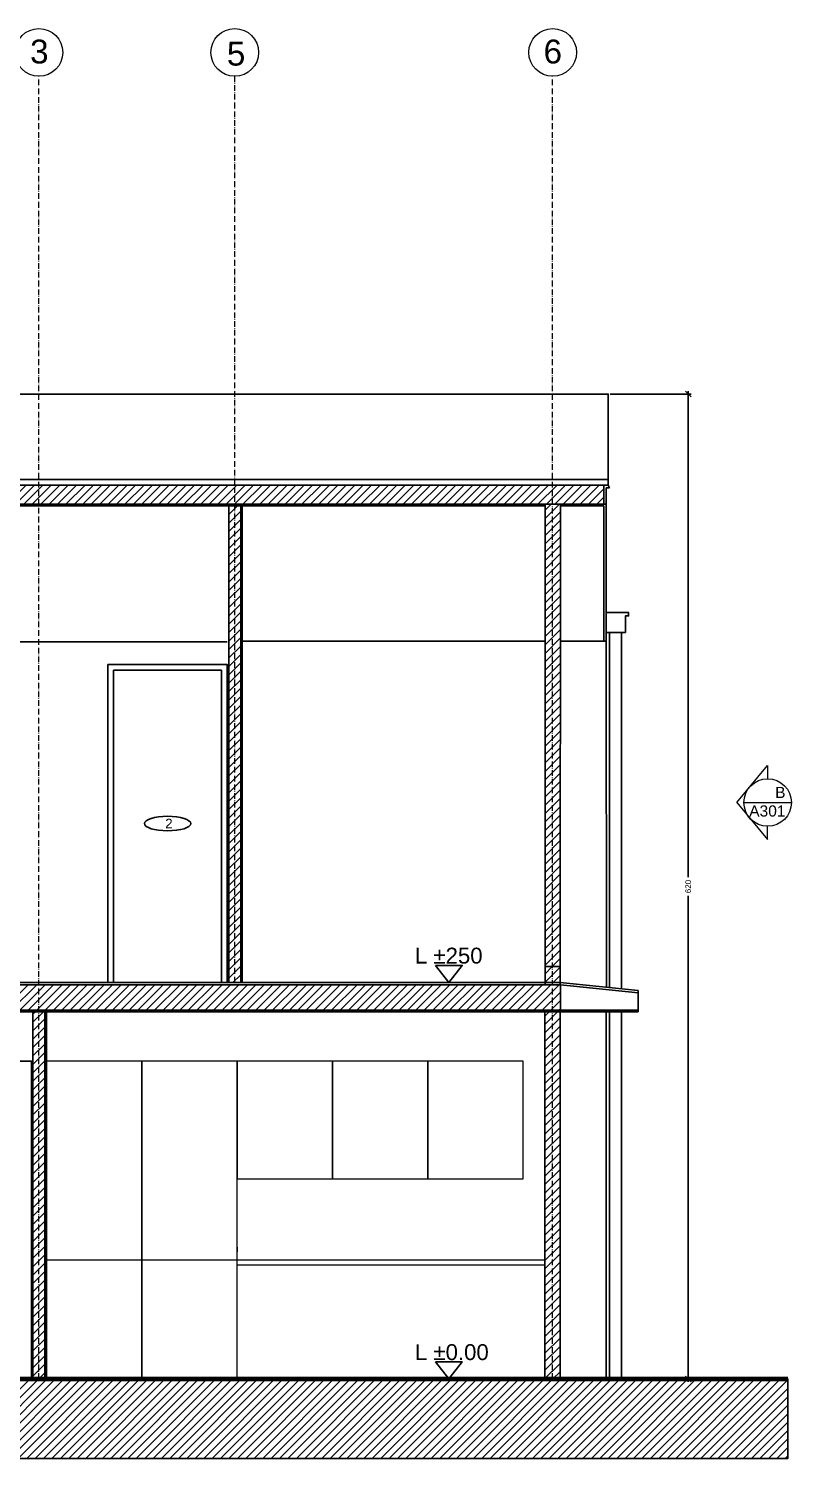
# Model space of a CAD drawing. Header units: centimetres. Extents: x 1059 to 7420, y -439 to 4439.
# Drawn here: x 3002 to 3482, y 1542 to 2441 of the extents above; entities that cross this region are included whole.
import ezdxf

# ---------------------------------------------------------------- set-up
doc = ezdxf.new("R2010")
doc.units = ezdxf.units.CM
doc.header["$MEASUREMENT"] = 0
doc.linetypes.add('ACAD_ISO10W100', pattern=[18, 12, -3, 0, -3])
doc.layers.add('ARREDI', color=8, linetype='Continuous', lineweight=18)
doc.layers.add('CAMPITURE', color=7, linetype='Continuous', lineweight=25)
for name, color, linetype in [('INFISSI', 4, 'Continuous'), ('NUMERAZIONE', 30, 'Continuous'), ('quote nuove', 2, 'Continuous'), ('STRUTTURA', 1, 'Continuous')]:
    doc.layers.add(name, color=color, linetype=linetype)
doc.layers.get('0').off()
doc.styles.add('ARIAL', font='Arial.ttf')
doc.styles.get("Standard").update_dxf_attribs({"font": 'Arial.ttf'})
doc.dimstyles.new('TICK_36', dxfattribs={"dimtxt": 3.6, "dimasz": 3.6, "dimexe": 1.8, "dimexo": 1.2, "dimgap": 1.8, "dimtad": 0, "dimdec": 0, "dimzin": 0, "dimdsep": 46, "dimtxsty": 'ARIAL', "dimblk": 'OBLIQUE', "dimcen": 1.8, "dimdle": 1.8, "dimclrd": 256, "dimclrt": 256, "dimadec": 0, "dimazin": 0, "dimtfac": 1, "dimtdec": 0, "dimtmove": 1, "dimatfit": 3, "dimldrblk": 'OPEN90', "dimfxl": 1, "dimtfill": 1, "dimtolj": 1, "dimtzin": 0, "dimarcsym": 0})
pattern_1 = [(45, (2473.7746, -221.017), (-2.6516504, 2.6516504), [])]

# ---------------------------------------------------------------- blocks, each defined once
blk = doc.blocks.new('_Oblique')
at = {"color": 0, "linetype": 'ByBlock', "lineweight": -2}
blk.add_line((-0.5, -0.5), (0.5, 0.5), dxfattribs=at)
blk = doc.blocks.new('*D481')
at = {"layer": 'quote nuove', "color": 0, "lineweight": -2, "transparency": 16777216}
for p, q in [((3367.83, 2211.29), (3418.77, 2211.29)), ((3367.83, 1591.59), (3418.77, 1591.59))]:
    blk.add_line(p, q, dxfattribs=at)
at = {"layer": 'quote nuove', "lineweight": -2, "transparency": 16777216}
for p, q in [((3416.97, 2213.09), (3416.97, 1907.24)), ((3416.97, 1589.79), (3416.97, 1895.64))]:
    blk.add_line(p, q, dxfattribs=at)
at = {"layer": 'quote nuove', "lineweight": -2, "transparency": 16777216, "xscale": 3.6, "yscale": 3.6, "zscale": 3.6}
for p, rotation in [((3416.97, 2211.29), 90), ((3416.97, 1591.59), 270)]:
    blk.add_blockref('_Oblique', p, dxfattribs=dict(at, rotation=rotation))
at = {"layer": 'quote nuove', "transparency": 16777216, "insert": (3416.97, 1901.44), "char_height": 3.6, "attachment_point": 5, "rotation": 90, "style": 'ARIAL', "bg_fill": 3, "box_fill_scale": 1.25, "bg_fill_color": 256, "bg_fill_true_color": 13158600, "bg_fill_transparency": 0}
blk.add_mtext('\\A1;620', dxfattribs=at)
blk = doc.blocks.new('_Open90')
at = {"color": 0, "linetype": 'ByBlock', "lineweight": -2}
for p, q in [((0, 0), (-1, 0)), ((-0.5, 0.5), (0, 0)), ((0, 0), (-0.5, -0.5))]:
    blk.add_line(p, q, dxfattribs=at)

msp = doc.modelspace()

# ---------------------------------------------------------------- hatches: boundary and pattern name
at = {"layer": 'CAMPITURE'}
h = msp.add_hatch(dxfattribs=at)
h.set_pattern_fill('ANSI31', color=0, scale=30)
h.set_pattern_definition(pattern_1)
h.paths.add_polyline_path([(3326.9, 1851.09), (3336.4, 1851.09), (3336.49, 2142), (3326.99, 2142)])
h.paths.add_polyline_path([(3326.78, 1591.59), (3336.28, 1591.59), (3336.28, 1822.59), (3326.78, 1822.59)])
h.paths.add_polyline_path([(3336.49, 2142.01), (3326.99, 2142), (3326.99, 2142), (3336.49, 2142)])
h = msp.add_hatch(dxfattribs=at)
h.set_pattern_fill('ANSI31', color=0, scale=30)
h.set_pattern_definition(pattern_1)
h.paths.add_polyline_path([(3127.87, 1841.09), (3135.37, 1841.09), (3135.37, 2141), (3127.87, 2141)])
h = msp.add_hatch(dxfattribs=at)
h.set_pattern_fill('ANSI31', color=0, scale=30)
h.set_pattern_definition(pattern_1)
h.paths.add_polyline_path([(3336.39, 1841.09), (3336.39, 1851.09), (3326.9, 1851.09), (3326.9, 1841.09)])
h = msp.add_hatch(dxfattribs=at)
h.set_pattern_fill('ANSI31', color=256, scale=30)
h.set_pattern_definition(pattern_1)
h.paths.add_polyline_path([(3336.49, 1839.59), (3135.37, 1839.59), (3135.37, 1839.12), (3127.87, 1839.12), (3127.87, 1839.59), (2634.59, 1839.59), (2634.59, 1823.59), (3336.49, 1823.59)])
h.paths.add_polyline_path([(3012.18, 1823.59), (3004.68, 1823.59), (3004.68, 1822.59), (3012.18, 1822.59)])
h = msp.add_hatch(dxfattribs=at)
h.set_pattern_fill('ANSI31', color=0, scale=30)
h.set_pattern_definition(pattern_1)
h.paths.add_polyline_path([(3004.68, 1591.59), (3012.18, 1591.59), (3012.18, 1822.59), (3004.68, 1822.59)])

# ---------------------------------------------------------------- linework, layer by layer
at = {"layer": 'ARREDI'}
for p, q in [((3073.18, 1791.59), (3013.18, 1791.59)), ((3073.18, 1591.59), (3073.18, 1791.59)), ((3133.18, 1791.59), (3073.18, 1791.59)), ((3073.18, 1791.59), (3073.18, 1591.59)), ((3193.18, 1791.59), (3133.18, 1791.59)), ((3133.18, 1791.59), (3133.18, 1717.59)), ((3133.18, 1591.59), (3133.18, 1791.59)), ((3193.18, 1717.59), (3193.18, 1791.59)), ((3253.18, 1791.59), (3193.18, 1791.59)), ((3193.18, 1791.59), (3193.18, 1717.59)), ((3253.18, 1717.59), (3253.18, 1791.59)), ((3313.18, 1791.59), (3253.18, 1791.59)), ((3253.18, 1791.59), (3253.18, 1717.59)), ((3313.18, 1717.59), (3313.18, 1791.59)), ((3133.18, 1717.59), (3193.18, 1717.59)), ((3193.18, 1717.59), (3253.18, 1717.59)), ((3253.18, 1717.59), (3313.18, 1717.59)), ((3073.18, 1674.59), (3073.18, 1671.59)), ((3133.18, 1674.59), (3133.18, 1671.59)), ((3013.18, 1666.59), (3073.18, 1666.59)), ((3073.18, 1666.59), (3133.18, 1666.59)), ((3133.18, 1666.59), (3326.78, 1666.59)), ((3326.78, 1663.09), (3133.18, 1663.09))]:
    msp.add_line(p, q, dxfattribs=at)
msp.add_lwpolyline([(3127.87, 1841.09), (3127.87, 2141)], dxfattribs=at)
at = {"layer": 'INFISSI'}
for p, q in [((3051.87, 1841.1), (3051.87, 2041.1)), ((3051.87, 2041.1), (3126.87, 2041.1)), ((3055.37, 2037.6), (3123.37, 2037.6)), ((3055.37, 1841.09), (3055.37, 2037.6)), ((3123.37, 2037.6), (3123.37, 1841.09))]:
    msp.add_line(p, q, dxfattribs=at)
for points in [[(3051.87, 2041.1), (3126.87, 2041.1), (3126.87, 1841.09), (3051.87, 1841.09)], [(2923.68, 1591.59), (3003.68, 1591.59), (3003.68, 1791.59), (2923.68, 1791.59)]]:
    msp.add_lwpolyline(points, close=True, dxfattribs=at)
at = {"layer": 'NUMERAZIONE', "lineweight": 0}
for p, q in [((3447.53, 1954.29), (3466.92, 1977.53)), ((3466.92, 1977.53), (3466.92, 1969.24)), ((3447.53, 1954.29), (3466.92, 1931.05)), ((3451.97, 1954.29), (3481.88, 1954.29)), ((3466.92, 1931.05), (3466.92, 1939.34))]:
    msp.add_line(p, q, dxfattribs=at)
at = {"layer": 'NUMERAZIONE'}
for points in [[(3257.84, 1851.83), (3266.28, 1841.09), (3274.73, 1851.83)], [(3257.84, 1602.33), (3266.28, 1591.59), (3274.73, 1602.33)]]:
    msp.add_lwpolyline(points, close=True, dxfattribs=at)
at = {"layer": 'NUMERAZIONE', "lineweight": 0}
msp.add_circle((3466.92, 1954.29), 14.95, dxfattribs=at)
at = {"layer": 'NUMERAZIONE'}
msp.add_ellipse((3089.37, 1941.09), major_axis=(14.61, 0), ratio=0.314087, dxfattribs=at)
at = {"layer": 'quote nuove', "color": 253, "linetype": 'ACAD_ISO10W100', "lineweight": 0, "ltscale": 0.3}
for p, q in [((3008.43, 1591.59), (3008.43, 2411.29)), ((3131.62, 1841.09), (3131.62, 2411.29)), ((3331.58, 1591.59), (3331.59, 2411.29))]:
    msp.add_line(p, q, dxfattribs=at)
at = {"layer": 'quote nuove', "color": 253, "lineweight": 0}
for centre in [(3008.43, 2426.29), (3131.62, 2426.29), (3331.67, 2426.29)]:
    msp.add_circle(centre, 15, dxfattribs=at)
at = {"layer": 'STRUTTURA'}
for p, q in [((3327.99, 2142), (2983.29, 2142)), ((3326.98, 2141), (2991.79, 2141)), ((2644.09, 2055.63), (3126.87, 2055.33)), ((3326.96, 2055.93), (3136.37, 2055.92)), ((3365.39, 2055.92), (3336.46, 2055.92)), ((3365.39, 2055.92), (3365.43, 1838.09)), ((3051.87, 1841.09), (3051.87, 1974.09)), ((3136.37, 1841.09), (3136.37, 1974.09)), ((3336.39, 1851.09), (3326.89, 1851.09)), ((3326.89, 1851.09), (3326.89, 1841.09)), ((3329.64, 1851.09), (3333.64, 1851.09)), ((3336.39, 1841.09), (3336.39, 1851.09)), ((3144.39, 1841.09), (3051.39, 1841.09)), ((3385.48, 1836.09), (3336.4, 1841)), ((3385.48, 1834.59), (3336.49, 1839.49)), ((3336.49, 1839.49), (3385.48, 1834.59)), ((3385.48, 1834.59), (3385.48, 1836.09)), ((3385.48, 1836.09), (3385.48, 1822.59)), ((3385.48, 1834.59), (3385.48, 1823.59)), ((3025.98, 1823.59), (3026.98, 1823.59)), ((3326.78, 1591.59), (3326.78, 1822.59)), ((3335.39, 1823.59), (3385.48, 1823.59)), ((3336.28, 1822.59), (3385.48, 1822.59)), ((3336.28, 1822.59), (3336.28, 1591.59)), ((3385.48, 1823.59), (3336.49, 1823.59)), ((3365.39, 1822.59), (3365.39, 1820.65)), ((3365.39, 1820.65), (3365.39, 1651.59)), ((3013.18, 1791.59), (3013.18, 1591.59)), ((3365.39, 1651.59), (3365.39, 1591.59)), ((2636.69, 1591.59), (3336.38, 1591.59)), ((3015.68, 1591.59), (3010.68, 1591.59)), ((3013.18, 1591.59), (3073.18, 1591.59)), ((3015.68, 1591.59), (3020.67, 1591.59)), ((3025.83, 1591.59), (3021.83, 1591.59)), ((3035.73, 1591.59), (3039.73, 1591.59)), ((3074.71, 1591.59), (3078.7, 1591.59)), ((3134.46, 1591.59), (3138.46, 1591.59)), ((3144.61, 1591.59), (3149.61, 1591.59)), ((3149.55, 1591.59), (3154.54, 1591.59)), ((3171.44, 1591.59), (3175.43, 1591.59)), ((3334.39, 1591.59), (3334.39, 1591.59))]:
    msp.add_line(p, q, dxfattribs=at)
at = {"layer": 'STRUTTURA', "lineweight": 100}
msp.add_line((2519.73, 1591.59), (3479.64, 1591.59), dxfattribs=at)
at = {"layer": 'STRUTTURA'}
for points in [[(3136.37, 1841.09), (3136.37, 2142)], [(3135.37, 1841.09), (3135.37, 2141)], [(3365.39, 2073.77), (3379.39, 2073.77), (3379.39, 2071.77), (3377.39, 2071.77), (3377.39, 2061.39), (3365.39, 2061.39)], [(3367.39, 2061.39), (3367.43, 1837.89)], [(3374.93, 1837.14), (3374.89, 2061.39)], [(2634.59, 1841.09), (3336.39, 1841.09)], [(2634.59, 1839.59), (3335.49, 1839.59)], [(2634.59, 1823.59), (3336.49, 1823.59)], [(2634.59, 1822.59), (3025.98, 1822.59)], [(3004.68, 1591.59), (3004.68, 1823.59)], [(3012.18, 1591.59), (3012.18, 1823.59)], [(3013.18, 1591.59), (3013.18, 1823.59)], [(3025.98, 1822.59), (3336.28, 1822.59)], [(3367.39, 1822.59), (3367.39, 1820.65)], [(3367.39, 1820.65), (3367.39, 1651.59)], [(3374.89, 1820.65), (3374.89, 1822.59)], [(3374.89, 1651.59), (3374.89, 1820.65)], [(3367.39, 1651.59), (3367.39, 1591.59)], [(3374.89, 1591.59), (3374.89, 1651.59)], [(3024.74, 1591.59), (3036.74, 1591.59)], [(3322.39, 1591.59), (3334.39, 1591.59)]]:
    msp.add_lwpolyline(points, dxfattribs=at)
for points in [[(3326.99, 2142), (3336.49, 2142), (3336.39, 1839.59), (3326.89, 1839.59)], [(3127.87, 1841.09), (3135.37, 1841.09), (3135.37, 2141), (3127.87, 2141)], [(2634.59, 1839.59), (3336.49, 1839.59), (3336.49, 1823.59), (2634.59, 1823.59)], [(3004.68, 1591.59), (3012.18, 1591.59), (3012.18, 1822.59), (3004.68, 1822.59)]]:
    msp.add_lwpolyline(points, close=True, dxfattribs=at)

# ---------------------------------------------------------------- texts
at = {"layer": 'NUMERAZIONE'}
for s, p in [('L ±250', (3244.99, 1852.97)), ('L ±0.00', (3244.99, 1603.47))]:
    msp.add_text(s, height=9.989, dxfattribs=at).set_placement(p)
at = {"layer": 'NUMERAZIONE', "lineweight": 0, "insert": (3478.16, 1964.15), "char_height": 7, "attachment_point": 3}
msp.add_mtext_dynamic_manual_height_columns('\\pt7,14;  B\\P\\pi-7,l7,tz;A301', width=18.8196, gutter_width=12.5, heights=[0], dxfattribs=at)
at = {"layer": 'NUMERAZIONE', "ltscale": 0.1, "insert": (3087.87, 1944.11), "char_height": 6, "attachment_point": 1}
msp.add_mtext_dynamic_manual_height_columns('2', width=0.5819, gutter_width=12.5, heights=[0], dxfattribs=at)
at = {"layer": 'quote nuove', "color": 253, "lineweight": 0, "char_height": 15, "attachment_point": 1}
for s, insert in [('3', (3002.84, 2434.35)), ('5', (3126.64, 2433.02)), ('6', (3325.91, 2434.35))]:
    msp.add_mtext_dynamic_manual_height_columns(s, width=15.1923, gutter_width=12.5, heights=[0], dxfattribs=dict(at, insert=insert))

# ---------------------------------------------------------------- next in the draw order: dimensions: what is measured, and where the dimension line sits
at = {"layer": 'quote nuove'}
dim = msp.add_linear_dim(base=(3416.97, 1591.59), p1=(3366.63, 2211.29), p2=(3366.63, 1591.59), angle=90, dimstyle='TICK_36', dxfattribs=at)
dim.commit()
dim.dimension.update_dxf_attribs({"geometry": '*D481', "text_midpoint": (3416.97, 1901.44)})

# ---------------------------------------------------------------- next in the draw order: hatches: boundary and pattern name
at = {"layer": 'CAMPITURE'}
h = msp.add_hatch(dxfattribs=at)
h.set_pattern_fill('ANSI31', color=0, scale=30)
h.set_pattern_definition([(45, (3749.65, -214.9956), (-2.6516504, 2.6516504), [])])
h.paths.add_polyline_path([(2607.19, 2154), (2607.2, 2142), (3363.89, 2142), (3363.89, 2154)])
h = msp.add_hatch(dxfattribs=at)
h.set_pattern_fill('ANSI31', color=256, scale=30)
h.set_pattern_definition(pattern_1)
h.paths.add_polyline_path([(2478.78, 1591.59), (2478.78, 1541.59), (3479.64, 1541.59), (3479.64, 1591.59)])

# ---------------------------------------------------------------- next in the draw order: linework, layer by layer
at = {"layer": 'STRUTTURA'}
for p, q in [((3366.63, 2159.78), (3366.63, 2154)), ((3365.39, 2140.5), (3365.39, 2152.28)), ((3365.39, 2152.28), (3365.63, 2152.28)), ((3367.38, 2152.28), (3365.63, 2152.28)), ((3366.63, 2154), (3367.38, 2152.28)), ((3337.49, 2142), (3365.39, 2142)), ((3336.48, 2141.01), (3363.89, 2141))]:
    msp.add_line(p, q, dxfattribs=at)
for points in [[(2604.44, 2159.78), (2604.44, 2211.29), (3366.63, 2211.29), (3366.63, 2159.78)], [(2604.44, 2157.6), (3366.63, 2157.6)], [(2607.18, 2154), (3366.63, 2154)], [(3363.89, 2141), (3363.89, 2055.92)], [(3365.39, 2140.5), (3365.39, 2055.92)]]:
    msp.add_lwpolyline(points, dxfattribs=at)
for points in [[(2607.19, 2154), (3363.89, 2154), (3363.89, 2142), (2607.19, 2142)], [(2478.78, 1591.59), (3479.64, 1591.59), (3479.64, 1541.59), (2478.78, 1541.59)]]:
    msp.add_lwpolyline(points, close=True, dxfattribs=at)

doc.saveas('drawing.dxf')
